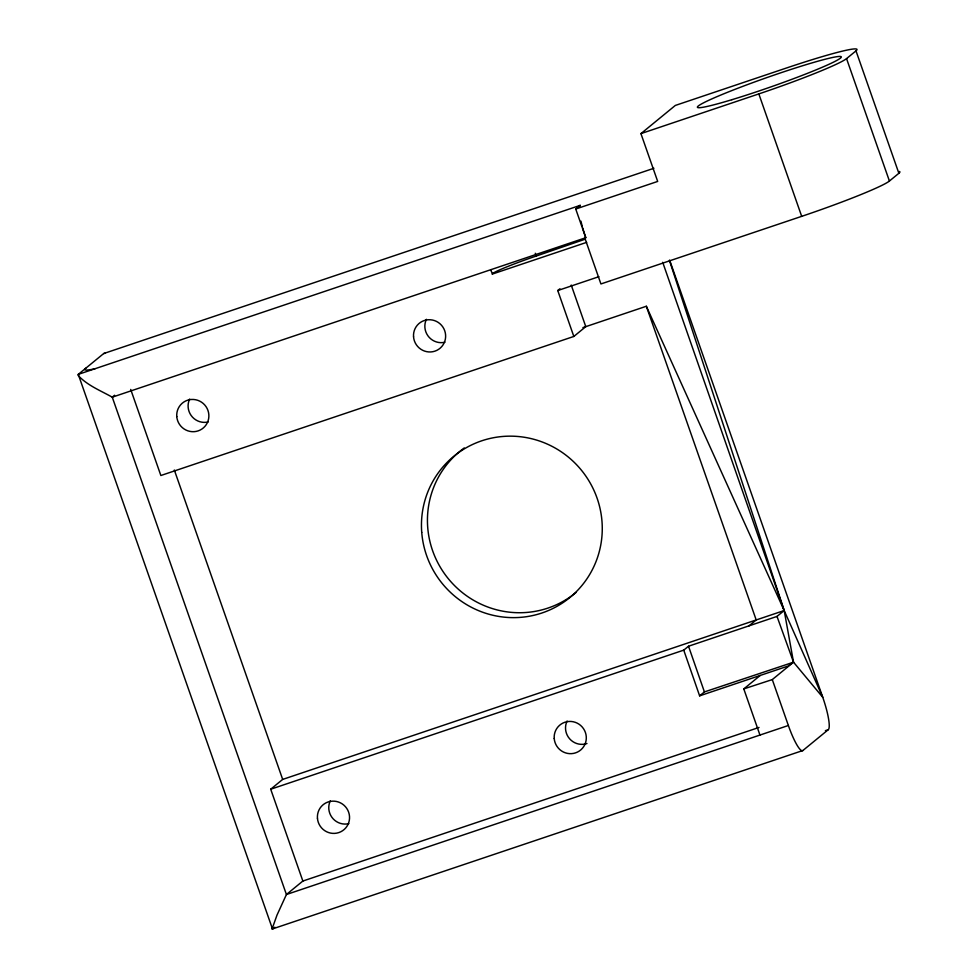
<?xml version="1.0" encoding="UTF-8"?>
<svg xmlns="http://www.w3.org/2000/svg" width="978" height="978" viewBox="0 0 978 978"><rect width="100%" height="100%" fill="white"/><g stroke="black" fill="none" stroke-linecap="round" stroke-linejoin="round"><path stroke-width="1.47" d="M490.614 269.842L492.411 273.693A40.624 2.69 -19.3 0 1 536.274 256.04L584.881 239.28M653.903 168.277L103.692 353.547L78.277 374.378L78.142 375.454C87.335 385.442 100.6 390.625 112.262 397.178L286.42 894.515L276.982 915.151L272.018 929.088L802.877 750.517L828.268 729.698A30.465 5.489 71.4 0 0 822.755 697.314L669.698 260.258M114.609 395.246L112.262 397.178L585.785 237.715A30.465 5.44 71.4 0 1 582.668 227.837M585.785 237.715L575.736 209.023L657.681 181.431L640.932 133.619L675.321 105.441L786.605 67.959A88.362 5.856 -19.3 0 1 855.995 50.868L898.868 173.289L889.418 181.028A81.247 5.379 -19.3 0 1 801.691 216.346L600.92 283.95L584.844 238.045M575.736 209.023L580.223 205.356A30.465 5.44 71.4 0 0 579.538 206.627M130.71 389.44L160.857 475.516L573.829 336.456L557.753 290.539L559.929 288.767M640.932 133.619L758.83 93.912A81.247 5.379 -19.3 0 0 846.545 58.607L855.995 50.868M573.829 336.456L585.785 326.652L571.225 285.05M802.877 750.517A30.465 5.428 71.4 0 1 788.366 725.493L286.42 894.515L302.862 881.044L270.71 789.222L282.679 779.417L784.185 610.541L822.755 697.314L793.525 662.192L777.009 616.421L784.185 610.541L669.404 260.356M274.855 927.205L272.544 929.1L78.277 374.378L580.223 205.356M270.71 789.222L683.744 650.138L688.524 646.226L777.009 616.421M749.026 625.847L756.202 619.966L646.348 306.261L582.9 327.618M683.744 650.138L699.625 695.847L704.417 691.923L793.525 662.192L784.185 610.541L662.705 262.3M759.955 735.065L743.793 688.915L760.236 675.443M793.011 662.094L788.219 666.018L699.625 695.847M743.793 688.915L772.29 679.588L793.525 662.192M492.13 274.146L586.69 242.348M557.753 290.539L598.915 276.688M302.862 881.044L759.026 727.436M825.383 730.676L828.268 729.698M95.013 368.743L94.132 368.938A81.247 5.379 -19.3 0 1 85.758 368.241M103.692 353.547L105.306 353.192M646.348 306.261L784.185 610.541M846.545 58.607L889.418 181.028M758.83 93.912L801.691 216.346M772.29 679.588L788.366 725.493M535.296 253.253L536.274 256.04M174.328 470.027L282.679 779.417M688.524 646.226L704.417 691.923M899.418 171.48A88.362 5.856 -19.3 0 1 898.868 173.289M576.079 592.448A91.406 89.731 50.7 0 1 446.824 576.837A91.406 89.731 50.7 0 1 464.257 447.948M586.959 743.537A16.247 15.954 50.7 0 1 567.093 721.018M348.853 823.647A16.247 15.954 50.7 0 1 330.332 800.75M208.18 421.946A16.247 15.954 50.7 0 1 189.659 399.048M444.953 342.227A16.247 15.954 50.7 0 1 426.42 319.317M582.289 226.456A30.465 5.44 71.4 0 1 580.956 221.162M421.726 532.338A91.406 89.731 50.7 0 0 563.047 602.607A91.406 89.731 50.7 0 0 550.822 445.736A91.406 89.731 50.7 0 0 421.726 532.338M317.447 818.244A16.247 15.954 50.7 0 0 342.569 830.738A16.247 15.954 50.7 0 0 340.405 802.84A16.247 15.954 50.7 0 0 317.447 818.244M554.22 738.512A16.247 15.954 50.7 0 0 579.343 751.006A16.247 15.954 50.7 0 0 577.167 723.121A16.247 15.954 50.7 0 0 554.22 738.512M176.773 416.542A16.247 15.954 50.7 0 0 201.896 429.036A16.247 15.954 50.7 0 0 199.732 401.139A16.247 15.954 50.7 0 0 176.773 416.542M413.547 336.811A16.247 15.954 50.7 0 0 438.67 349.305A16.247 15.954 50.7 0 0 436.494 321.42A16.247 15.954 50.7 0 0 413.547 336.811M731.85 99.707A76.174 5.049 -19.3 0 0 841.276 57.152A76.174 5.049 -19.3 0 0 735.04 89.328A76.174 5.049 -19.3 0 0 731.85 99.707"/></g></svg>
